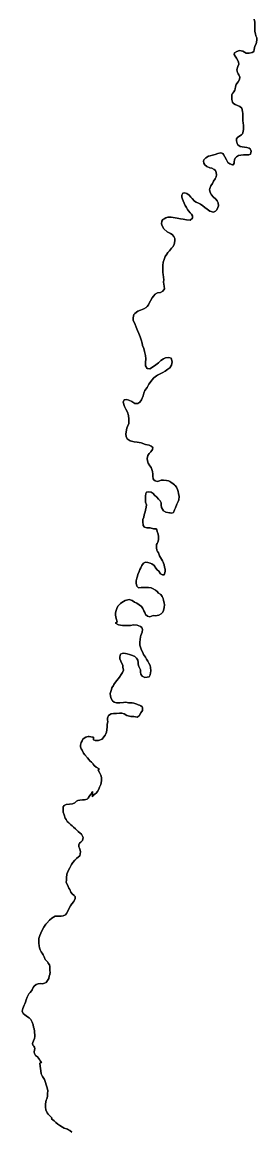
# Model space of a CAD drawing. Header units: inches. Extents: x 141448 to 685535, y 3466439 to 4099221.
# Drawn here: x 353571 to 357638, y 4057946 to 4077116 of the extents above; entities that cross this region are included whole.
import ezdxf

# ---------------------------------------------------------------- set-up
doc = ezdxf.new("R2010")
doc.units = ezdxf.units.IN
doc.header["$MEASUREMENT"] = 0
doc.layers.add('az_county', color=7, linetype='Continuous')

msp = doc.modelspace()

# ---------------------------------------------------------------- linework, layer by layer
at = {"layer": 'az_county'}
for points in [[(357592.59375, 4077167), (357605.1875, 4077113.5), (357605.21875, 4077078), (357605.21875, 4077050), (357602.625, 4076991.5), (357605.125, 4076953.5), (357612.71875, 4076912.75), (357620.3125, 4076882.25), (357635.5, 4076846.25), (357638, 4076805.75), (357625.3125, 4076742.25), (357602.40625, 4076699), (357592.21875, 4076645.75), (357587.21875, 4076607.5), (357559.21875, 4076589.75), (357503.40625, 4076579.75), (357452.71875, 4076582.25), (357396.90625, 4076612.75), (357338.5, 4076625.75), (357292.8125, 4076610.25), (357252.21875, 4076587.75), (357244.625, 4076557.25), (357262.40625, 4076526.5), (357285.21875, 4076491), (357308, 4076452.75), (357320.625, 4076424.75), (357323.21875, 4076389.25), (357310.5, 4076348.75), (357292.71875, 4076292.75), (357300.21875, 4076246.75), (357312.90625, 4076224), (357328.125, 4076203.75), (357340.8125, 4076165.5), (357335.71875, 4076127.25), (357312.90625, 4076086.75), (357290, 4076053.75), (357279.90625, 4076036), (357267.125, 4075997.75), (357264.625, 4075964.75), (357254.40625, 4075939.25), (357239.21875, 4075914), (357218.90625, 4075886.25), (357211.90625, 4075877.25), (357208.71875, 4075868.25), (357206.21875, 4075863), (357203.71875, 4075856.75), (357202.40625, 4075844.25), (357202.40625, 4075836.5), (357203.71875, 4075826.5), (357206.21875, 4075811.25), (357206, 4075793.5), (357206.125, 4075779.25), (357216.21875, 4075733.75), (357231.40625, 4075710.75), (357261.90625, 4075690.25), (357302.53125, 4075675), (357340.65625, 4075657.25), (357376.15625, 4075626.75), (357391.25, 4075570.75), (357396.34375, 4075537.75), (357396.34375, 4075471.75), (357393.75, 4075408), (357398.75, 4075377.5), (357406.4375, 4075326.75), (357406.34375, 4075303.75), (357406.34375, 4075265.75), (357401.25, 4075225), (357388.53125, 4075186.75), (357373.34375, 4075169.25), (357345.4375, 4075151.25), (357302.25, 4075123.5), (357287.03125, 4075098.25), (357286.9375, 4075065), (357297.15625, 4075016.75), (357309.75, 4074996.25), (357347.84375, 4074965.75), (357385.9375, 4074960.75), (357423.9375, 4074953), (357464.53125, 4074947.75), (357502.65625, 4074937.75), (357522.9375, 4074925), (357540.65625, 4074884.25), (357530.4375, 4074836), (357497.4375, 4074820.75), (357451.75, 4074820.75), (357403.65625, 4074820.75), (357362.9375, 4074815.75), (357317.25, 4074808.25), (357284.25, 4074788), (357261.4375, 4074765.25), (357251.25, 4074734.75), (357246.25, 4074701.75), (357243.65625, 4074676.25), (357225.9375, 4074650.75), (357213.25, 4074650.75), (357167.53125, 4074666.25), (357134.53125, 4074691.75), (357109.25, 4074737.25), (357081.34375, 4074785.75), (357061.03125, 4074828.75), (357045.84375, 4074846.75), (357015.34375, 4074856.75), (356959.53125, 4074846.75), (356913.84375, 4074829), (356868.15625, 4074813.75), (356830.15625, 4074806.25), (356797.15625, 4074796.25), (356756.53125, 4074768.25), (356720.9375, 4074735.25), (356715.9375, 4074712.25), (356718.4375, 4074679.25), (356733.65625, 4074646.25), (356769.15625, 4074618.25), (356824.9375, 4074597.75), (356860.4375, 4074590.25), (356895.9375, 4074569.75), (356921.34375, 4074549.5), (356931.4375, 4074519), (356939.03125, 4074475.75), (356931.4375, 4074442.75), (356916.15625, 4074404.75), (356888.25, 4074364), (356867.9375, 4074325.75), (356842.53125, 4074287.75), (356824.75, 4074239.5), (356819.65625, 4074216.75), (356823.15625, 4074201.25), (356829.75, 4074173.25), (356850.1875, 4074130.25), (356883.0625, 4074094.5), (356926.1875, 4074053.75), (356948.96875, 4074028.25), (356969.28125, 4073990.25), (356974.28125, 4073941.75), (356961.6875, 4073908.75), (356946.375, 4073873.25), (356920.96875, 4073845.25), (356887.96875, 4073827.75), (356824.5625, 4073850.75), (356778.96875, 4073881.25), (356738.28125, 4073909.25), (356700.28125, 4073942.25), (356662.28125, 4073970.25), (356629.28125, 4073985.5), (356583.6875, 4074000.75), (356558.28125, 4074021.25), (356517.65625, 4074064.25), (356492.25, 4074089.75), (356464.34375, 4074123), (356423.75, 4074151), (356383.25, 4074163.75), (356357.84375, 4074158.75), (356337.53125, 4074125.75), (356340.03125, 4074090), (356350.15625, 4074057), (356360.25, 4074026.5), (356380.53125, 4073985.75), (356398.28125, 4073947.75), (356418.6875, 4073909.5), (356436.375, 4073879), (356454.1875, 4073856.25), (356484.5625, 4073820.5), (356504.78125, 4073795), (356522.5625, 4073769.75), (356525.1875, 4073726.25), (356484.46875, 4073693.25), (356421.0625, 4073698.5), (356360.1875, 4073708.75), (356314.46875, 4073713.75), (356258.6875, 4073724.25), (356222.0625, 4073730.75), (356190.1875, 4073736.75), (356152.1875, 4073742), (356096.28125, 4073742.25), (356063.28125, 4073732), (356032.78125, 4073716.75), (356009.96875, 4073701.5), (355992.1875, 4073673.5), (355987.1875, 4073630.25), (355997.28125, 4073594.75), (356027.6875, 4073543.75), (356080.96875, 4073493), (356116.46875, 4073472.75), (356144.28125, 4073459.75), (356172.28125, 4073442.25), (356200.1875, 4073409), (356215.46875, 4073375.75), (356214.78125, 4073335.25), (356202.6875, 4073274.25), (356179.78125, 4073231.25), (356156.875, 4073205.75), (356121.375, 4073162.5), (356095.96875, 4073132), (356075.6875, 4073106.75), (356047.6875, 4073066), (356032.46875, 4073010.25), (356017.1875, 4072966.75), (356007.0625, 4072911), (356006.96875, 4072867.75), (356009.46875, 4072819.5), (356009.46875, 4072786.5), (356014.5625, 4072750.75), (356019.6875, 4072705.25), (356024.6875, 4072661.75), (356022.1875, 4072628.75), (356022.46875, 4072621), (356024.6875, 4072583.25), (356029.6875, 4072550.25), (356037.28125, 4072506.75), (356009.28125, 4072463.75), (355968.78125, 4072443.25), (355917.96875, 4072433.25), (355874.78125, 4072410.5), (355846.875, 4072377.25), (355826.5625, 4072347), (355796.21875, 4072298.75), (355773.3125, 4072255.5), (355763.09375, 4072230.25), (355735.21875, 4072202.25), (355717.40625, 4072184.25), (355681.90625, 4072159), (355621, 4072136.25), (355575.3125, 4072118.5), (355524.5, 4072080.25), (355504.21875, 4072060.25), (355494, 4072004.25), (355496.5, 4071963.5), (355527, 4071889.75), (355547.21875, 4071844), (355572.59375, 4071783), (355592.8125, 4071729.75), (355618.21875, 4071673.75), (355633.40625, 4071622.75), (355651.09375, 4071566.75), (355658.71875, 4071526.25), (355679, 4071475.25), (355691.71875, 4071419.25), (355709.3125, 4071353.25), (355714.40625, 4071294.75), (355709.3125, 4071231.25), (355709.3125, 4071172.75), (355737.21875, 4071127), (355785.40625, 4071124.25), (355846.3125, 4071160), (355889.5, 4071193), (355932.59375, 4071226), (355973.21875, 4071264), (356018.90625, 4071292), (356057, 4071312.25), (356110.3125, 4071319.75), (356150.8125, 4071307), (356171.21875, 4071241), (356161, 4071187.75), (356130.53125, 4071141.75), (356097.53125, 4071113.75), (356051.84375, 4071081), (356006.125, 4071058.25), (355940.125, 4071025.25), (355913.75, 4071010.25), (355899.53125, 4071002.25), (355851.34375, 4070964.25), (355815.75, 4070923.75), (355790.34375, 4070885.5), (355765.03125, 4070855), (355734.53125, 4070796.75), (355698.9375, 4070748.25), (355678.625, 4070700.25), (355668.4375, 4070656.75), (355637.9375, 4070585.75), (355610.03125, 4070547.75), (355577.03125, 4070522.25), (355523.75, 4070524.75), (355473.03125, 4070555.25), (355422.25, 4070578.25), (355381.75, 4070593.75), (355338.53125, 4070583.5), (355323.34375, 4070542.75), (355346.03125, 4070469.25), (355368.9375, 4070425.75), (355394.25, 4070372.5), (355412.03125, 4070316.75), (355422.125, 4070250.5), (355417.03125, 4070174.25), (355396.75, 4070126), (355386.53125, 4070095.5), (355373.75, 4070031.75), (355368.75, 4069991.25), (355371.25, 4069953.25), (355391.53125, 4069912.5), (355442.25, 4069874.25), (355510.75, 4069861.5), (355566.53125, 4069856.25), (355632.53125, 4069841), (355706.03125, 4069813), (355769.53125, 4069800.25), (355807.53125, 4069784.75), (355832.9375, 4069762), (355827.84375, 4069729), (355802.4375, 4069688.25), (355771.9375, 4069657.75), (355751.625, 4069624.75), (355738.96875, 4069574), (355741.46875, 4069528.25), (355754.15625, 4069490.25), (355782.0625, 4069446.75), (355804.875, 4069413.75), (355830.15625, 4069345.25), (355835.28125, 4069302), (355837.78125, 4069263.75), (355842.875, 4069218.25), (355852.96875, 4069200.25), (355873.28125, 4069185), (355913.875, 4069174.75), (355951.875, 4069182.25), (355977.28125, 4069195.25), (356020.375, 4069197.75), (356073.78125, 4069189.75), (356106.65625, 4069184.75), (356129.5625, 4069172), (356146.5625, 4069160.75), (356187.875, 4069133.75), (356210.65625, 4069116), (356223.375, 4069105.75), (356246.15625, 4069075.25), (356261.375, 4069034.75), (356271.5625, 4069001.75), (356281.65625, 4068963.5), (356289.28125, 4068912.75), (356286.65625, 4068859.25), (356276.5625, 4068828.75), (356248.5625, 4068780.5), (356225.78125, 4068719.5), (356212.96875, 4068686.5), (356192.65625, 4068638.25), (356164.78125, 4068628.25), (356135.15625, 4068629.75), (356124.15625, 4068630.75), (356063.28125, 4068643.25), (356022.65625, 4068663.75), (355987.28125, 4068724.75), (355982.15625, 4068765.5), (355979.5625, 4068803.75), (355961.875, 4068836.75), (355936.5625, 4068867.25), (355903.5625, 4068900.25), (355862.96875, 4068935.75), (355840.15625, 4068963.75), (355804.65625, 4068991.75), (355756.375, 4068997), (355725.96875, 4068992), (355713.28125, 4068964), (355710.78125, 4068918.25), (355708.15625, 4068864.75), (355710.65625, 4068814.25), (355723.375, 4068768.25), (355720.78125, 4068727.75), (355708.0625, 4068676.75), (355700.375, 4068648.75), (355685.15625, 4068598.25), (355677.5625, 4068557.25), (355664.875, 4068514.25), (355662.28125, 4068483.75), (355667.28125, 4068415.25), (355690.15625, 4068384.75), (355730.78125, 4068371.75), (355789.0625, 4068371.75), (355847.375, 4068356.5), (355852.96875, 4068356.25), (355894.375, 4068355.25), (355903.59375, 4068335.75), (355913.40625, 4068307.75), (355925.5, 4068264.25), (355932.59375, 4068223.75), (355932.09375, 4068193.25), (355934.3125, 4068162.75), (355921.09375, 4068127.25), (355910.59375, 4068099.25), (355900.1875, 4068084.25), (355901.90625, 4068025.75), (355906.40625, 4067985), (355916.3125, 4067964.5), (355931.1875, 4067939), (355938.59375, 4067923.75), (355950.8125, 4067888), (355968.1875, 4067857.25), (355985.59375, 4067831.75), (356000.40625, 4067801.25), (356012.3125, 4067778), (356020.1875, 4067762.75), (356032.40625, 4067734.75), (356036.90625, 4067691.75), (356046.59375, 4067658.5), (356048.6875, 4067622.75), (356045.8125, 4067594.75), (356030.09375, 4067559.5), (356002.09375, 4067557.25), (355969.40625, 4067577.75), (355937, 4067623.75), (355911.90625, 4067647), (355886.90625, 4067672.75), (355859.6875, 4067721.25), (355816.90625, 4067749.5), (355786.59375, 4067762.5), (355748.8125, 4067775.75), (355708.09375, 4067776), (355674.90625, 4067761), (355646.375, 4067718.25), (355628.0625, 4067680.25), (355612.46875, 4067649.75), (355596.78125, 4067616.75), (355578.28125, 4067563.75), (355570.28125, 4067535.75), (355559.65625, 4067502.75), (355548.90625, 4067457.25), (355545.8125, 4067414.25), (355557.8125, 4067363.25), (355585.3125, 4067337.5), (355633.59375, 4067339.75), (355681.8125, 4067339.25), (355717.40625, 4067338.75), (355760.5, 4067338.25), (355808.6875, 4067335.5), (355844, 4067319.75), (355881.8125, 4067294.25), (355909.40625, 4067273.5), (355931.8125, 4067242.75), (355974.59375, 4067217), (355999.5, 4067183.75), (356016.8125, 4067148), (356021.40625, 4067115), (356031.09375, 4067076.75), (356035.59375, 4067041.25), (356032.40625, 4066992.75), (356019.09375, 4066942.25), (356006, 4066914.25), (355977.59375, 4066884.25), (355939.3125, 4066861.75), (355883.3125, 4066849.5), (355840.09375, 4066854.75), (355784, 4066832.75), (355741.09375, 4066845.75), (355710.90625, 4066871.25), (355696.1875, 4066907.25), (355678.8125, 4066935.25), (355661.59375, 4066978.5), (355639.3125, 4067011.75), (355599.09375, 4067042.75), (355558.8125, 4067071), (355518.5, 4067089.25), (355475.6875, 4067117.5), (355422.59375, 4067130.75), (355353.78125, 4067113.75), (355297.46875, 4067081), (355274.375, 4067063.5), (355228.0625, 4067015.75), (355212.375, 4066980.25), (355199.15625, 4066944.75), (355190.96875, 4066904.25), (355187.875, 4066863.75), (355199.78125, 4066802.5), (355216.78125, 4066749), (355191.0625, 4066723.75), (355241.375, 4066692.75), (355312.3125, 4066682), (355388.5, 4066683.75), (355449.5, 4066685.75), (355500.3125, 4066693), (355561.1875, 4066687.25), (355619.3125, 4066669), (355647, 4066650.75), (355659.09375, 4066612.75), (355650.90625, 4066569.75), (355627.3125, 4066511.25), (355621.90625, 4066488.5), (355613.59375, 4066440.25), (355613, 4066394.75), (355612.3125, 4066343.75), (355626.8125, 4066290.25), (355639.09375, 4066259.75), (355661.3125, 4066216.25), (355676.09375, 4066180.75), (355705.90625, 4066137.25), (355728.3125, 4066101.25), (355750.59375, 4066065.75), (355768, 4066034.75), (355790.3125, 4065994), (355792.3125, 4065958.5), (355799.09375, 4065897.25), (355788, 4065831.5), (355769.8125, 4065798.75), (355736.6875, 4065788.75), (355696, 4065784), (355650.59375, 4065807.25), (355625.6875, 4065840.75), (355621.09375, 4065876.25), (355621.6875, 4065916.75), (355611.8125, 4065939.75), (355594.59375, 4065975.5), (355582.40625, 4066013.75), (355580.3125, 4066041.75), (355573.1875, 4066082.5), (355550.8125, 4066118.25), (355520.8125, 4066146.5), (355485.5, 4066164.75), (355432.40625, 4066182.75), (355392, 4066196), (355333.6875, 4066204.25), (355305.6875, 4066196.75), (355277.59375, 4066186.75), (355264.3125, 4066143.75), (355266.40625, 4066108.25), (355281.09375, 4066067.25), (355293.40625, 4066039.25), (355315.59375, 4065996), (355317.8125, 4065965.5), (355324.59375, 4065912), (355308.8125, 4065869), (355285.40625, 4065833.75), (355256.90625, 4065790.75), (355233.8125, 4065763), (355213, 4065730.25), (355189.8125, 4065702.25), (355161.3125, 4065664.5), (355153.40625, 4065646.75), (355127.5, 4065603.75), (355117, 4065578.75), (355106.3125, 4065540.5), (355095.59375, 4065505), (355102.6875, 4065461.5), (355114.8125, 4065421), (355134.59375, 4065380), (355164.6875, 4065357), (355207.8125, 4065348.75), (355266.09375, 4065348.25), (355329.59375, 4065352.75), (355365.3125, 4065357.5), (355413.3125, 4065347), (355476.8125, 4065343.75), (355507.09375, 4065341), (355560.3125, 4065325), (355580.40625, 4065312.25), (355605.59375, 4065304.5), (355628.40625, 4065294), (355648.40625, 4065278.5), (355658.3125, 4065258.25), (355655.1875, 4065212.5), (355629.1875, 4065172), (355600.59375, 4065124), (355562.1875, 4065096.5), (355506.5, 4065109.75), (355453.3125, 4065112.75), (355387.40625, 4065126), (355339.59375, 4065154.5), (355296.59375, 4065167.5), (355256, 4065165.5), (355205.1875, 4065163.5), (355151.90625, 4065164), (355113.8125, 4065159), (355070.1875, 4065129), (355051.8125, 4065081), (355051.3125, 4065045.5), (355053.5, 4065022.5), (355045.09375, 4064969.25), (355042.09375, 4064931), (355036.3125, 4064880.5), (355030.6875, 4064839.75), (355022.6875, 4064812), (355012.1875, 4064789), (354986.40625, 4064756.5), (354958, 4064721), (354891.59375, 4064693.75), (354835.8125, 4064696.75), (354807.09375, 4064706), (354807.90625, 4064752.5), (354792.40625, 4064754.25), (354762.09375, 4064757), (354731.8125, 4064765), (354714, 4064765.25), (354691.09375, 4064760.5), (354673.3125, 4064755.5), (354647.59375, 4064735.5), (354624.5, 4064715.5), (354608.90625, 4064687.5), (354593.3125, 4064660), (354585.40625, 4064637), (354585, 4064614.25), (354579.59375, 4064586.5), (354591.8125, 4064553.25), (354608.3125, 4064527.5), (354616.59375, 4064515), (354636.40625, 4064479), (354658.6875, 4064446), (354703.6875, 4064397.25), (354728.59375, 4064369), (354746.09375, 4064346), (354773.59375, 4064317.75), (354800.09375, 4064290.25), (354800, 4064285), (354819.6875, 4064262.5), (354854.90625, 4064236.5), (354905.1875, 4064203), (354889.59375, 4064180.5), (354911.90625, 4064139.5), (354934.09375, 4064096.25), (354946.3125, 4064058), (354945.5, 4063999.5), (354931.90625, 4063933.5), (354913.59375, 4063890.5), (354897.8125, 4063852.5), (354874.40625, 4063812), (354856.3125, 4063787), (354835.8125, 4063772), (354802.40625, 4063746.75), (354790.40625, 4063718.5), (354792, 4063811.25), (354781.40625, 4063799.75), (354771, 4063779.5), (354763.1875, 4063764.5), (354732.1875, 4063726.5), (354714.09375, 4063699), (354696.09375, 4063681.5), (354652.8125, 4063669), (354614.6875, 4063667), (354571.5, 4063665), (354533.40625, 4063660), (354510.40625, 4063645), (354482.09375, 4063615), (354444.59375, 4063600), (354392.90625, 4063593), (354334.5, 4063586), (354298.8125, 4063571), (354283.1875, 4063546), (354280.1875, 4063513), (354279.40625, 4063457), (354296.5, 4063408.75), (354318.59375, 4063355), (354336, 4063332), (354353.3125, 4063296.5), (354378.3125, 4063270.75), (354410.8125, 4063240), (354439.40625, 4063219.25), (354458.3125, 4063196.5), (354493.40625, 4063168), (354516, 4063147.5), (354543.5, 4063122), (354578.59375, 4063091), (354598.59375, 4063075.5), (354618.5, 4063042.5), (354628.3125, 4063017), (354617.40625, 4062963.5), (354589.09375, 4062936), (354563.40625, 4062918.5), (354552.90625, 4062890.5), (354555, 4062857.5), (354564.8125, 4062832), (354577, 4062799), (354584.1875, 4062771), (354570.5, 4062700), (354544.90625, 4062682.5), (354511.5, 4062655), (354483.1875, 4062625), (354449.6875, 4062587), (354426.8125, 4062551.5), (354400.09375, 4062491), (354371.8125, 4062456), (354355.90625, 4062415.5), (354347.90625, 4062382.5), (354339.40625, 4062321.5), (354338.8125, 4062283.5), (354335.6875, 4062240.5), (354357.90625, 4062199.5), (354382.5, 4062143.5), (354399.90625, 4062120.5), (354415.6875, 4062074.5), (354439.40625, 4062046.5), (354472, 4062015.5), (354489.40625, 4061995), (354491.5, 4061962), (354465.40625, 4061911.5), (354434.40625, 4061871.25), (354410.09375, 4061835.75), (354387.6875, 4061795.5), (354361.59375, 4061742.5), (354340.8125, 4061704.5), (354320.09375, 4061682), (354279.3125, 4061664.75), (354246.3125, 4061660), (354144.8125, 4061658.5), (354083.40625, 4061623.5), (354047.40625, 4061586), (353998.5, 4061538), (353983, 4061518), (353949.3125, 4061467.5), (353920.59375, 4061414.5), (353897.09375, 4061364), (353876.3125, 4061323.5), (353862.8125, 4061270.5), (353859.6875, 4061229.75), (353861.59375, 4061189), (353863.5, 4061143.5), (353870.6875, 4061110.5), (353882.90625, 4061077.25), (353900.09375, 4061041.5), (353917.5, 4061016), (353934.90625, 4060990.5), (353952.1875, 4060957.25), (353971.8125, 4060911.25), (353991.8125, 4060888.25), (354014.3125, 4060860), (354024.09375, 4060844.75), (354044, 4060814), (354051.3125, 4060786), (354053.1875, 4060748), (354052.8125, 4060715), (354054.90625, 4060687), (354049.3125, 4060651.5), (354041.3125, 4060618.5), (354035.59375, 4060578), (354012.3125, 4060548), (353986.40625, 4060510), (353955.8125, 4060500), (353925.3125, 4060487.75), (353882.1875, 4060490.75), (353849.09375, 4060488.5), (353813.40625, 4060476.25), (353777.5, 4060446), (353759.40625, 4060423.5), (353743.59375, 4060383), (353735.8125, 4060365.5), (353712.59375, 4060337.5), (353686.90625, 4060312.5), (353658.1875, 4060259.5), (353642.3125, 4060211.5), (353629.09375, 4060173.5), (353618.40625, 4060140.5), (353605.5, 4060120.5), (353592.40625, 4060092.5), (353581.8125, 4060059.75), (353571, 4060014), (353590.8125, 4059976), (353618.3125, 4059950), (353663.5, 4059916.75), (353691.09375, 4059898.5), (353721.1875, 4059873), (353743.3125, 4059824.5), (353762.90625, 4059776), (353770, 4059738), (353777.1875, 4059707.5), (353784.1875, 4059666.5), (353783.8125, 4059641.25), (353788.5, 4059613.25), (353790.59375, 4059577.75), (353785, 4059544.75), (353769.09375, 4059499.25), (353753.59375, 4059474), (353748.3125, 4059456.25), (353757.90625, 4059425.75), (353772.90625, 4059410.5), (353785.3125, 4059390), (353790.09375, 4059364.5), (353787.3125, 4059344.25), (353779.09375, 4059303.5), (353786.3125, 4059280.75), (353803.59375, 4059247.5), (353836.3125, 4059224.5), (353871.09375, 4059178.25), (353886, 4059158), (353905.90625, 4059126.75), (353877.8125, 4059114.5), (353884.6875, 4059061.25), (353889.1875, 4059023), (353893.6875, 4058984.75), (353903.09375, 4058934), (353922.8125, 4058885.5), (353957.5, 4058834.25), (353974.59375, 4058783.5), (353989.1875, 4058740.25), (354006.1875, 4058689.25), (354015.59375, 4058635.75), (354012.40625, 4058590.25), (354009.1875, 4058541.75), (353998.40625, 4058498.75), (353988, 4058478.75), (353976.90625, 4058415.25), (353976.09375, 4058356.75), (353983.09375, 4058311.25), (354005.09375, 4058255), (354022.5, 4058232), (354042.5, 4058211.5), (354070.09375, 4058188.25), (354092.59375, 4058167.75), (354082.1875, 4058147.75), (354102.40625, 4058137.25), (354127.40625, 4058116.75), (354151.53125, 4058094), (354157.4375, 4058088.5), (354190.125, 4058062.75), (354225.21875, 4058037), (354270.4375, 4058008.75), (354300.625, 4057990.5), (354338.4375, 4057981.25), (354356.34375, 4057977.25), (354376.4375, 4057964.25), (354396.53125, 4057951.25), (354434.125, 4057925.75)], [(354434.125, 4057925.75), (354396.53125, 4057951.25), (354376.4375, 4057964.25), (354356.34375, 4057977.25), (354338.4375, 4057981.25), (354300.625, 4057990.5), (354270.4375, 4058008.75), (354225.21875, 4058037), (354190.125, 4058062.75), (354157.4375, 4058088.5), (354151.53125, 4058094), (354127.40625, 4058116.75), (354102.40625, 4058137.25), (354082.1875, 4058147.75), (354092.59375, 4058167.75), (354070.09375, 4058188.25), (354042.5, 4058211.5), (354022.5, 4058232), (354005.09375, 4058255), (353983.09375, 4058311.25), (353976.09375, 4058356.75), (353976.90625, 4058415.25), (353988, 4058478.75), (353998.40625, 4058498.75), (354009.1875, 4058541.75), (354012.40625, 4058590.25), (354015.59375, 4058635.75), (354006.1875, 4058689.25), (353989.1875, 4058740.25), (353974.59375, 4058783.5), (353957.5, 4058834.25), (353922.8125, 4058885.5), (353903.09375, 4058934), (353893.6875, 4058984.75), (353889.1875, 4059023), (353884.6875, 4059061.25), (353877.8125, 4059114.5), (353905.90625, 4059126.75), (353886, 4059158), (353871.09375, 4059178.25), (353836.3125, 4059224.5), (353803.59375, 4059247.5), (353786.3125, 4059280.75), (353779.09375, 4059303.5), (353787.3125, 4059344.25), (353790.09375, 4059364.5), (353785.3125, 4059390), (353772.90625, 4059410.5), (353757.90625, 4059425.75), (353748.3125, 4059456.25), (353753.59375, 4059474), (353769.09375, 4059499.25), (353785, 4059544.75), (353790.59375, 4059577.75), (353788.5, 4059613.25), (353783.8125, 4059641.25), (353784.1875, 4059666.5), (353777.1875, 4059707.5), (353770, 4059738), (353762.90625, 4059776), (353743.3125, 4059824.5), (353721.1875, 4059873), (353691.09375, 4059898.5), (353663.5, 4059916.75), (353618.3125, 4059950), (353590.8125, 4059976), (353571, 4060014), (353581.8125, 4060059.75), (353592.40625, 4060092.5), (353605.5, 4060120.5), (353618.40625, 4060140.5), (353629.09375, 4060173.5), (353642.3125, 4060211.5), (353658.1875, 4060259.5), (353686.90625, 4060312.5), (353712.59375, 4060337.5), (353735.8125, 4060365.5), (353743.59375, 4060383), (353759.40625, 4060423.5), (353777.5, 4060446), (353813.40625, 4060476.25), (353849.09375, 4060488.5), (353882.1875, 4060490.75), (353925.3125, 4060487.75), (353955.8125, 4060500), (353986.40625, 4060510), (354012.3125, 4060548), (354035.59375, 4060578), (354041.3125, 4060618.5), (354049.3125, 4060651.5), (354054.90625, 4060687), (354052.8125, 4060715), (354053.1875, 4060748), (354051.3125, 4060786), (354044, 4060814), (354024.09375, 4060844.75), (354014.3125, 4060860), (353991.8125, 4060888.25), (353971.8125, 4060911.25), (353952.1875, 4060957.25), (353934.90625, 4060990.5), (353917.5, 4061016), (353900.09375, 4061041.5), (353882.90625, 4061077.25), (353870.6875, 4061110.5), (353863.5, 4061143.5), (353861.59375, 4061189), (353859.6875, 4061229.75), (353862.8125, 4061270.5), (353876.3125, 4061323.5), (353897.09375, 4061364), (353920.59375, 4061414.5), (353949.3125, 4061467.5), (353983, 4061518), (353998.5, 4061538), (354047.40625, 4061586), (354083.40625, 4061623.5), (354144.8125, 4061658.5), (354246.3125, 4061660), (354279.3125, 4061664.75), (354320.09375, 4061682), (354340.8125, 4061704.5), (354361.59375, 4061742.5), (354387.6875, 4061795.5), (354410.09375, 4061835.75), (354434.40625, 4061871.25), (354465.40625, 4061911.5), (354491.5, 4061962), (354489.40625, 4061995), (354472, 4062015.5), (354439.40625, 4062046.5), (354415.6875, 4062074.5), (354399.90625, 4062120.5), (354382.5, 4062143.5), (354357.90625, 4062199.5), (354335.6875, 4062240.5), (354338.8125, 4062283.5), (354339.40625, 4062321.5), (354347.90625, 4062382.5), (354355.90625, 4062415.5), (354371.8125, 4062456), (354400.09375, 4062491), (354426.8125, 4062551.5), (354449.6875, 4062587), (354483.1875, 4062625), (354511.5, 4062655), (354544.90625, 4062682.5), (354570.5, 4062700), (354584.1875, 4062771), (354577, 4062799), (354564.8125, 4062832), (354555, 4062857.5), (354552.90625, 4062890.5), (354563.40625, 4062918.5), (354589.09375, 4062936), (354617.40625, 4062963.5), (354628.3125, 4063017), (354618.5, 4063042.5), (354598.59375, 4063075.5), (354578.59375, 4063091), (354543.5, 4063122), (354516, 4063147.5), (354493.40625, 4063168), (354458.3125, 4063196.5), (354439.40625, 4063219.25), (354410.8125, 4063240), (354378.3125, 4063270.75), (354353.3125, 4063296.5), (354336, 4063332), (354318.59375, 4063355), (354296.5, 4063408.75), (354279.40625, 4063457), (354280.1875, 4063513), (354283.1875, 4063546), (354298.8125, 4063571), (354334.5, 4063586), (354392.90625, 4063593), (354444.59375, 4063600), (354482.09375, 4063615), (354510.40625, 4063645), (354533.40625, 4063660), (354571.5, 4063665), (354614.6875, 4063667), (354652.8125, 4063669), (354696.09375, 4063681.5), (354714.09375, 4063699), (354732.1875, 4063726.5), (354763.1875, 4063764.5), (354771, 4063779.5), (354781.40625, 4063799.75), (354792, 4063811.25), (354790.40625, 4063718.5), (354802.40625, 4063746.75), (354835.8125, 4063772), (354856.3125, 4063787), (354874.40625, 4063812), (354897.8125, 4063852.5), (354913.59375, 4063890.5), (354931.90625, 4063933.5), (354945.5, 4063999.5), (354946.3125, 4064058), (354934.09375, 4064096.25), (354911.90625, 4064139.5), (354889.59375, 4064180.5), (354905.1875, 4064203), (354854.90625, 4064236.5), (354819.6875, 4064262.5), (354800, 4064285), (354800.09375, 4064290.25), (354773.59375, 4064317.75), (354746.09375, 4064346), (354728.59375, 4064369), (354703.6875, 4064397.25), (354658.6875, 4064446), (354636.40625, 4064479), (354616.59375, 4064515), (354608.3125, 4064527.5), (354591.8125, 4064553.25), (354579.59375, 4064586.5), (354585, 4064614.25), (354585.40625, 4064637), (354593.3125, 4064660), (354608.90625, 4064687.5), (354624.5, 4064715.5), (354647.59375, 4064735.5), (354673.3125, 4064755.5), (354691.09375, 4064760.5), (354714, 4064765.25), (354731.8125, 4064765), (354762.09375, 4064757), (354792.40625, 4064754.25), (354807.90625, 4064752.5), (354807.09375, 4064706), (354835.8125, 4064696.75), (354891.59375, 4064693.75), (354958, 4064721), (354986.40625, 4064756.5), (355012.1875, 4064789), (355022.6875, 4064812), (355030.6875, 4064839.75), (355036.3125, 4064880.5), (355042.09375, 4064931), (355045.09375, 4064969.25), (355053.5, 4065022.5), (355051.3125, 4065045.5), (355051.8125, 4065081), (355070.1875, 4065129), (355113.8125, 4065159), (355151.90625, 4065164), (355205.1875, 4065163.5), (355256, 4065165.5), (355296.59375, 4065167.5), (355339.59375, 4065154.5), (355387.40625, 4065126), (355453.3125, 4065112.75), (355506.5, 4065109.75), (355562.1875, 4065096.5), (355600.59375, 4065124), (355629.1875, 4065172), (355655.1875, 4065212.5), (355658.3125, 4065258.25), (355648.40625, 4065278.5), (355628.40625, 4065294), (355605.59375, 4065304.5), (355580.40625, 4065312.25), (355560.3125, 4065325), (355507.09375, 4065341), (355476.8125, 4065343.75), (355413.3125, 4065347), (355365.3125, 4065357.5), (355329.59375, 4065352.75), (355266.09375, 4065348.25), (355207.8125, 4065348.75), (355164.6875, 4065357), (355134.59375, 4065380), (355114.8125, 4065421), (355102.6875, 4065461.5), (355095.59375, 4065505), (355106.3125, 4065540.5), (355117, 4065578.75), (355127.5, 4065603.75), (355153.40625, 4065646.75), (355161.3125, 4065664.5), (355189.8125, 4065702.25), (355213, 4065730.25), (355233.8125, 4065763), (355256.90625, 4065790.75), (355285.40625, 4065833.75), (355308.8125, 4065869), (355324.59375, 4065912), (355317.8125, 4065965.5), (355315.59375, 4065996), (355293.40625, 4066039.25), (355281.09375, 4066067.25), (355266.40625, 4066108.25), (355264.3125, 4066143.75), (355277.59375, 4066186.75), (355305.6875, 4066196.75), (355333.6875, 4066204.25), (355392, 4066196), (355432.40625, 4066182.75), (355485.5, 4066164.75), (355520.8125, 4066146.5), (355550.8125, 4066118.25), (355573.1875, 4066082.5), (355580.3125, 4066041.75), (355582.40625, 4066013.75), (355594.59375, 4065975.5), (355611.8125, 4065939.75), (355621.6875, 4065916.75), (355621.09375, 4065876.25), (355625.6875, 4065840.75), (355650.59375, 4065807.25), (355696, 4065784), (355736.6875, 4065788.75), (355769.8125, 4065798.75), (355788, 4065831.5), (355799.09375, 4065897.25), (355792.3125, 4065958.5), (355790.3125, 4065994), (355768, 4066034.75), (355750.59375, 4066065.75), (355728.3125, 4066101.25), (355705.90625, 4066137.25), (355676.09375, 4066180.75), (355661.3125, 4066216.25), (355639.09375, 4066259.75), (355626.8125, 4066290.25), (355612.3125, 4066343.75), (355613, 4066394.75), (355613.59375, 4066440.25), (355621.90625, 4066488.5), (355627.3125, 4066511.25), (355650.90625, 4066569.75), (355659.09375, 4066612.75), (355647, 4066650.75), (355619.3125, 4066669), (355561.1875, 4066687.25), (355500.3125, 4066693), (355449.5, 4066685.75), (355388.5, 4066683.75), (355312.3125, 4066682), (355241.375, 4066692.75), (355191.0625, 4066723.75), (355216.78125, 4066749), (355199.78125, 4066802.5), (355187.875, 4066863.75), (355190.96875, 4066904.25), (355199.15625, 4066944.75), (355212.375, 4066980.25), (355228.0625, 4067015.75), (355274.375, 4067063.5), (355297.46875, 4067081), (355353.78125, 4067113.75), (355422.59375, 4067130.75), (355475.6875, 4067117.5), (355518.5, 4067089.25), (355558.8125, 4067071), (355599.09375, 4067042.75), (355639.3125, 4067011.75), (355661.59375, 4066978.5), (355678.8125, 4066935.25), (355696.1875, 4066907.25), (355710.90625, 4066871.25), (355741.09375, 4066845.75), (355784, 4066832.75), (355840.09375, 4066854.75), (355883.3125, 4066849.5), (355939.3125, 4066861.75), (355977.59375, 4066884.25), (356006, 4066914.25), (356019.09375, 4066942.25), (356032.40625, 4066992.75), (356035.59375, 4067041.25), (356031.09375, 4067076.75), (356021.40625, 4067115), (356016.8125, 4067148), (355999.5, 4067183.75), (355974.59375, 4067217), (355931.8125, 4067242.75), (355909.40625, 4067273.5), (355881.8125, 4067294.25), (355844, 4067319.75), (355808.6875, 4067335.5), (355760.5, 4067338.25), (355717.40625, 4067338.75), (355681.8125, 4067339.25), (355633.59375, 4067339.75), (355585.3125, 4067337.5), (355557.8125, 4067363.25), (355545.8125, 4067414.25), (355548.90625, 4067457.25), (355559.65625, 4067502.75), (355570.28125, 4067535.75), (355578.28125, 4067563.75), (355596.78125, 4067616.75), (355612.46875, 4067649.75), (355628.0625, 4067680.25), (355646.375, 4067718.25), (355674.90625, 4067761), (355708.09375, 4067776), (355748.8125, 4067775.75), (355786.59375, 4067762.5), (355816.90625, 4067749.5), (355859.6875, 4067721.25), (355886.90625, 4067672.75), (355911.90625, 4067647), (355937, 4067623.75), (355969.40625, 4067577.75), (356002.09375, 4067557.25), (356030.09375, 4067559.5), (356045.8125, 4067594.75), (356048.6875, 4067622.75), (356046.59375, 4067658.5), (356036.90625, 4067691.75), (356032.40625, 4067734.75), (356020.1875, 4067762.75), (356012.3125, 4067778), (356000.40625, 4067801.25), (355985.59375, 4067831.75), (355968.1875, 4067857.25), (355950.8125, 4067888), (355938.59375, 4067923.75), (355931.1875, 4067939), (355916.3125, 4067964.5), (355906.40625, 4067985), (355901.90625, 4068025.75), (355900.1875, 4068084.25), (355910.59375, 4068099.25), (355921.09375, 4068127.25), (355934.3125, 4068162.75), (355932.09375, 4068193.25), (355932.59375, 4068223.75), (355925.5, 4068264.25), (355913.40625, 4068307.75), (355903.59375, 4068335.75), (355894.375, 4068355.25), (355852.96875, 4068356.25), (355847.375, 4068356.5), (355789.0625, 4068371.75), (355730.78125, 4068371.75), (355690.15625, 4068384.75), (355667.28125, 4068415.25), (355662.28125, 4068483.75), (355664.875, 4068514.25), (355677.5625, 4068557.25), (355685.15625, 4068598.25), (355700.375, 4068648.75), (355708.0625, 4068676.75), (355720.78125, 4068727.75), (355723.375, 4068768.25), (355710.65625, 4068814.25), (355708.15625, 4068864.75), (355710.78125, 4068918.25), (355713.28125, 4068964), (355725.96875, 4068992), (355756.375, 4068997), (355804.65625, 4068991.75), (355840.15625, 4068963.75), (355862.96875, 4068935.75), (355903.5625, 4068900.25), (355936.5625, 4068867.25), (355961.875, 4068836.75), (355979.5625, 4068803.75), (355982.15625, 4068765.5), (355987.28125, 4068724.75), (356022.65625, 4068663.75), (356063.28125, 4068643.25), (356124.15625, 4068630.75), (356135.15625, 4068629.75), (356164.78125, 4068628.25), (356192.65625, 4068638.25), (356212.96875, 4068686.5), (356225.78125, 4068719.5), (356248.5625, 4068780.5), (356276.5625, 4068828.75), (356286.65625, 4068859.25), (356289.28125, 4068912.75), (356281.65625, 4068963.5), (356271.5625, 4069001.75), (356261.375, 4069034.75), (356246.15625, 4069075.25), (356223.375, 4069105.75), (356210.65625, 4069116), (356187.875, 4069133.75), (356146.5625, 4069160.75), (356129.5625, 4069172), (356106.65625, 4069184.75), (356073.78125, 4069189.75), (356020.375, 4069197.75), (355977.28125, 4069195.25), (355951.875, 4069182.25), (355913.875, 4069174.75), (355873.28125, 4069185), (355852.96875, 4069200.25), (355842.875, 4069218.25), (355837.78125, 4069263.75), (355835.28125, 4069302), (355830.15625, 4069345.25), (355804.875, 4069413.75), (355782.0625, 4069446.75), (355754.15625, 4069490.25), (355741.46875, 4069528.25), (355738.96875, 4069574), (355751.625, 4069624.75), (355771.9375, 4069657.75), (355802.4375, 4069688.25), (355827.84375, 4069729), (355832.9375, 4069762), (355807.53125, 4069784.75), (355769.53125, 4069800.25), (355706.03125, 4069813), (355632.53125, 4069841), (355566.53125, 4069856.25), (355510.75, 4069861.5), (355442.25, 4069874.25), (355391.53125, 4069912.5), (355371.25, 4069953.25), (355368.75, 4069991.25), (355373.75, 4070031.75), (355386.53125, 4070095.5), (355396.75, 4070126), (355417.03125, 4070174.25), (355422.125, 4070250.5), (355412.03125, 4070316.75), (355394.25, 4070372.5), (355368.9375, 4070425.75), (355346.03125, 4070469.25), (355323.34375, 4070542.75), (355338.53125, 4070583.5), (355381.75, 4070593.75), (355422.25, 4070578.25), (355473.03125, 4070555.25), (355523.75, 4070524.75), (355577.03125, 4070522.25), (355610.03125, 4070547.75), (355637.9375, 4070585.75), (355668.4375, 4070656.75), (355678.625, 4070700.25), (355698.9375, 4070748.25), (355734.53125, 4070796.75), (355765.03125, 4070855), (355790.34375, 4070885.5), (355815.75, 4070923.75), (355851.34375, 4070964.25), (355899.53125, 4071002.25), (355913.75, 4071010.25), (355940.125, 4071025.25), (356006.125, 4071058.25), (356051.84375, 4071081), (356097.53125, 4071113.75), (356130.53125, 4071141.75), (356161, 4071187.75), (356171.21875, 4071241), (356150.8125, 4071307), (356110.3125, 4071319.75), (356057, 4071312.25), (356018.90625, 4071292), (355973.21875, 4071264), (355932.59375, 4071226), (355889.5, 4071193), (355846.3125, 4071160), (355785.40625, 4071124.25), (355737.21875, 4071127), (355709.3125, 4071172.75), (355709.3125, 4071231.25), (355714.40625, 4071294.75), (355709.3125, 4071353.25), (355691.71875, 4071419.25), (355679, 4071475.25), (355658.71875, 4071526.25), (355651.09375, 4071566.75), (355633.40625, 4071622.75), (355618.21875, 4071673.75), (355592.8125, 4071729.75), (355572.59375, 4071783), (355547.21875, 4071844), (355527, 4071889.75), (355496.5, 4071963.5), (355494, 4072004.25), (355504.21875, 4072060.25), (355524.5, 4072080.25), (355575.3125, 4072118.5), (355621, 4072136.25), (355681.90625, 4072159), (355717.40625, 4072184.25), (355735.21875, 4072202.25), (355763.09375, 4072230.25), (355773.3125, 4072255.5), (355796.21875, 4072298.75), (355826.5625, 4072347), (355846.875, 4072377.25), (355874.78125, 4072410.5), (355917.96875, 4072433.25), (355968.78125, 4072443.25), (356009.28125, 4072463.75), (356037.28125, 4072506.75), (356029.6875, 4072550.25), (356024.6875, 4072583.25), (356022.46875, 4072621), (356022.1875, 4072628.75), (356024.6875, 4072661.75), (356019.6875, 4072705.25), (356014.5625, 4072750.75), (356009.46875, 4072786.5), (356009.46875, 4072819.5), (356006.96875, 4072867.75), (356007.0625, 4072911), (356017.1875, 4072966.75), (356032.46875, 4073010.25), (356047.6875, 4073066), (356075.6875, 4073106.75), (356095.96875, 4073132), (356121.375, 4073162.5), (356156.875, 4073205.75), (356179.78125, 4073231.25), (356202.6875, 4073274.25), (356214.78125, 4073335.25), (356215.46875, 4073375.75), (356200.1875, 4073409), (356172.28125, 4073442.25), (356144.28125, 4073459.75), (356116.46875, 4073472.75), (356080.96875, 4073493), (356027.6875, 4073543.75), (355997.28125, 4073594.75), (355987.1875, 4073630.25), (355992.1875, 4073673.5), (356009.96875, 4073701.5), (356032.78125, 4073716.75), (356063.28125, 4073732), (356096.28125, 4073742.25), (356152.1875, 4073742), (356190.1875, 4073736.75), (356222.0625, 4073730.75), (356258.6875, 4073724.25), (356314.46875, 4073713.75), (356360.1875, 4073708.75), (356421.0625, 4073698.5), (356484.46875, 4073693.25), (356525.1875, 4073726.25), (356522.5625, 4073769.75), (356504.78125, 4073795), (356484.5625, 4073820.5), (356454.1875, 4073856.25), (356436.375, 4073879), (356418.6875, 4073909.5), (356398.28125, 4073947.75), (356380.53125, 4073985.75), (356360.25, 4074026.5), (356350.15625, 4074057), (356340.03125, 4074090), (356337.53125, 4074125.75), (356357.84375, 4074158.75), (356383.25, 4074163.75), (356423.75, 4074151), (356464.34375, 4074123), (356492.25, 4074089.75), (356517.65625, 4074064.25), (356558.28125, 4074021.25), (356583.6875, 4074000.75), (356629.28125, 4073985.5), (356662.28125, 4073970.25), (356700.28125, 4073942.25), (356738.28125, 4073909.25), (356778.96875, 4073881.25), (356824.5625, 4073850.75), (356887.96875, 4073827.75), (356920.96875, 4073845.25), (356946.375, 4073873.25), (356961.6875, 4073908.75), (356974.28125, 4073941.75), (356969.28125, 4073990.25), (356948.96875, 4074028.25), (356926.1875, 4074053.75), (356883.0625, 4074094.5), (356850.1875, 4074130.25), (356829.75, 4074173.25), (356823.15625, 4074201.25), (356819.65625, 4074216.75), (356824.75, 4074239.5), (356842.53125, 4074287.75), (356867.9375, 4074325.75), (356888.25, 4074364), (356916.15625, 4074404.75), (356931.4375, 4074442.75), (356939.03125, 4074475.75), (356931.4375, 4074519), (356921.34375, 4074549.5), (356895.9375, 4074569.75), (356860.4375, 4074590.25), (356824.9375, 4074597.75), (356769.15625, 4074618.25), (356733.65625, 4074646.25), (356718.4375, 4074679.25), (356715.9375, 4074712.25), (356720.9375, 4074735.25), (356756.53125, 4074768.25), (356797.15625, 4074796.25), (356830.15625, 4074806.25), (356868.15625, 4074813.75), (356913.84375, 4074829), (356959.53125, 4074846.75), (357015.34375, 4074856.75), (357045.84375, 4074846.75), (357061.03125, 4074828.75), (357081.34375, 4074785.75), (357109.25, 4074737.25), (357134.53125, 4074691.75), (357167.53125, 4074666.25), (357213.25, 4074650.75), (357225.9375, 4074650.75), (357243.65625, 4074676.25), (357246.25, 4074701.75), (357251.25, 4074734.75), (357261.4375, 4074765.25), (357284.25, 4074788), (357317.25, 4074808.25), (357362.9375, 4074815.75), (357403.65625, 4074820.75), (357451.75, 4074820.75), (357497.4375, 4074820.75), (357530.4375, 4074836), (357540.65625, 4074884.25), (357522.9375, 4074925), (357502.65625, 4074937.75), (357464.53125, 4074947.75), (357423.9375, 4074953), (357385.9375, 4074960.75), (357347.84375, 4074965.75), (357309.75, 4074996.25), (357297.15625, 4075016.75), (357286.9375, 4075065), (357287.03125, 4075098.25), (357302.25, 4075123.5), (357345.4375, 4075151.25), (357373.34375, 4075169.25), (357388.53125, 4075186.75), (357401.25, 4075225), (357406.34375, 4075265.75), (357406.34375, 4075303.75), (357406.4375, 4075326.75), (357398.75, 4075377.5), (357393.75, 4075408), (357396.34375, 4075471.75), (357396.34375, 4075537.75), (357391.25, 4075570.75), (357376.15625, 4075626.75), (357340.65625, 4075657.25), (357302.53125, 4075675), (357261.90625, 4075690.25), (357231.40625, 4075710.75), (357216.21875, 4075733.75), (357206.125, 4075779.25), (357206, 4075793.5), (357206.21875, 4075811.25), (357203.71875, 4075826.5), (357202.40625, 4075836.5), (357202.40625, 4075844.25), (357203.71875, 4075856.75), (357206.21875, 4075863), (357208.71875, 4075868.25), (357211.90625, 4075877.25), (357218.90625, 4075886.25), (357239.21875, 4075914), (357254.40625, 4075939.25), (357264.625, 4075964.75), (357267.125, 4075997.75), (357279.90625, 4076036), (357290, 4076053.75), (357312.90625, 4076086.75), (357335.71875, 4076127.25), (357340.8125, 4076165.5), (357328.125, 4076203.75), (357312.90625, 4076224), (357300.21875, 4076246.75), (357292.71875, 4076292.75), (357310.5, 4076348.75), (357323.21875, 4076389.25), (357320.625, 4076424.75), (357308, 4076452.75), (357285.21875, 4076491), (357262.40625, 4076526.5), (357244.625, 4076557.25), (357252.21875, 4076587.75), (357292.8125, 4076610.25), (357338.5, 4076625.75), (357396.90625, 4076612.75), (357452.71875, 4076582.25), (357503.40625, 4076579.75), (357559.21875, 4076589.75), (357587.21875, 4076607.5), (357592.21875, 4076645.75), (357602.40625, 4076699), (357625.3125, 4076742.25), (357638, 4076805.75), (357635.5, 4076846.25), (357620.3125, 4076882.25), (357612.71875, 4076912.75), (357605.125, 4076953.5), (357602.625, 4076991.5), (357605.21875, 4077050), (357605.21875, 4077078), (357605.1875, 4077113.5), (357592.59375, 4077167)]]:
    msp.add_lwpolyline(points, dxfattribs=at)

doc.saveas('drawing.dxf')
